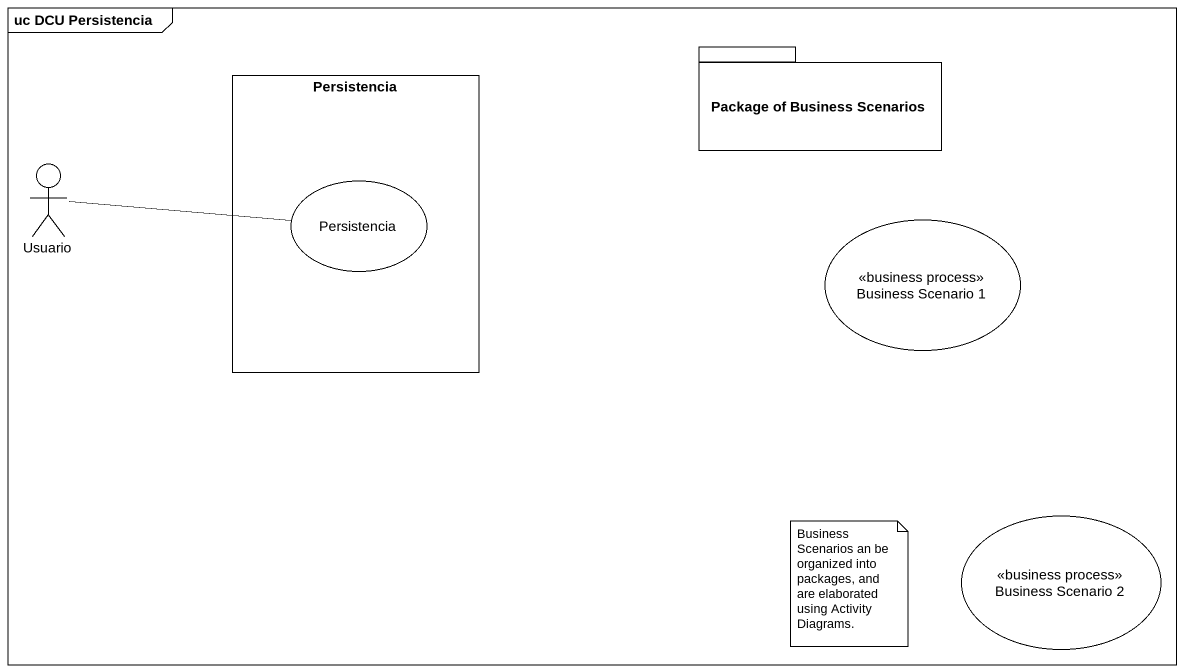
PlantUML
@startuml
mainframe uc DCU Persistencia
package "Package of Business Scenarios" as Package_of_Business {
}
rectangle Persistencia {
  usecase "Persistencia" as Persistencia_2
}
actor Usuario
usecase "Business Scenario 1" as Business_Scenario_1 <<business process>>
usecase "Business Scenario 2" as Business_Scenario_2 <<business process>>
Usuario -right- Persistencia_2
note as N1
  Business Scenarios an be organized into packages, and are elaborated using Activity Diagrams.
end note
@enduml
